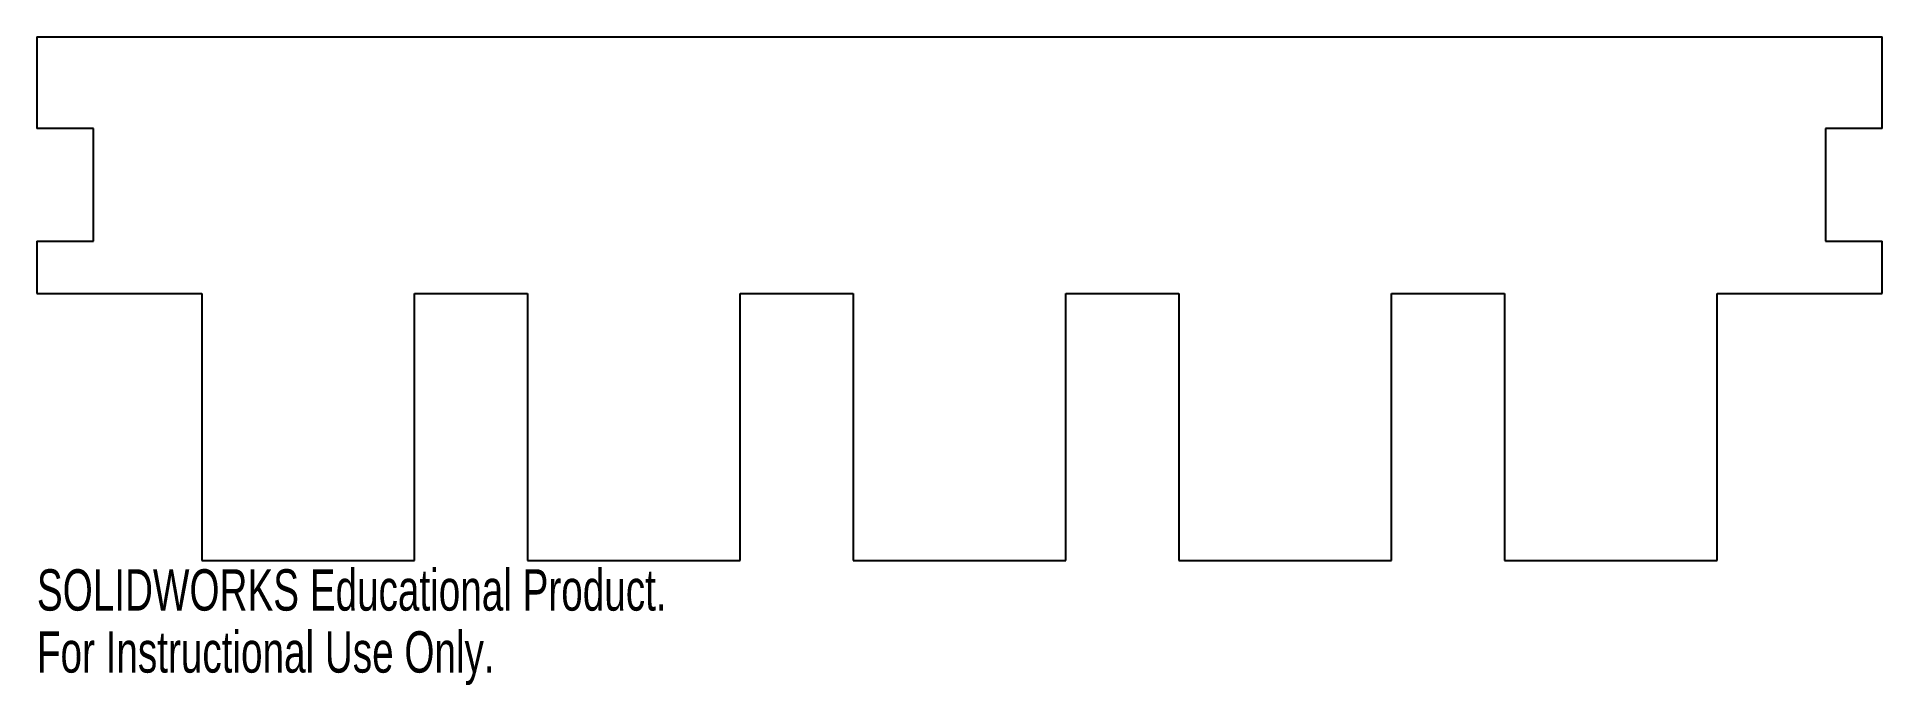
# Model space of a CAD drawing. Header units: inches. Extents: x -4.25 to 4.25, y -2.93 to 0.06.
import ezdxf

# ---------------------------------------------------------------- set-up
doc = ezdxf.new("R2010")
doc.units = ezdxf.units.IN
doc.header["$MEASUREMENT"] = 0
doc.styles.add('SLDTEXTSTYLE0', font='TXT', dxfattribs={"width": 0.7})

msp = doc.modelspace()

# ---------------------------------------------------------------- linework, layer by layer
at = {"color": 7, "linetype": 'Continuous', "lineweight": 25}
for p, q in [((-4.25, 0.0561), (4.25, 0.0561)), ((-4.25, 0.0561), (-4.25, -0.365)), ((4.25, -0.365), (4.25, 0.0561)), ((-3.99, -0.365), (-4.25, -0.365)), ((-3.99, -0.885), (-3.99, -0.365)), ((3.99, -0.365), (3.99, -0.885)), ((4.25, -0.365), (3.99, -0.365)), ((-4.25, -0.885), (-3.99, -0.885)), ((-4.25, -0.885), (-4.25, -1.125)), ((3.99, -0.885), (4.25, -0.885)), ((4.25, -1.125), (4.25, -0.885)), ((-4.25, -1.125), (-3.49, -1.125)), ((-3.49, -1.125), (-3.49, -2.355)), ((-2.51, -2.355), (-2.51, -1.125)), ((-2.51, -1.125), (-1.99, -1.125)), ((-1.99, -1.125), (-1.99, -2.355)), ((-1.01, -2.355), (-1.01, -1.125)), ((-1.01, -1.125), (-0.49, -1.125)), ((-0.49, -1.125), (-0.49, -2.355)), ((0.49, -2.355), (0.49, -1.125)), ((0.49, -1.125), (1.01, -1.125)), ((1.01, -1.125), (1.01, -2.355)), ((1.99, -2.355), (1.99, -1.125)), ((1.99, -1.125), (2.51, -1.125)), ((2.51, -1.125), (2.51, -2.355)), ((3.49, -2.355), (3.49, -1.125)), ((3.49, -1.125), (4.25, -1.125)), ((-3.49, -2.355), (-2.51, -2.355)), ((-1.99, -2.355), (-1.01, -2.355)), ((-0.49, -2.355), (0.49, -2.355)), ((1.01, -2.355), (1.99, -2.355)), ((2.51, -2.355), (3.49, -2.355))]:
    msp.add_line(p, q, dxfattribs=at)

# ---------------------------------------------------------------- texts
at = {"color": 7, "linetype": 'Continuous', "char_height": 0.1903, "attachment_point": 1, "style": 'SLDTEXTSTYLE0'}
for s, insert in [('SOLIDWORKS Educational Product.', (-4.25, -2.3951)), ('For Instructional Use Only.', (-4.25, -2.6806))]:
    msp.add_mtext(s, dxfattribs=dict(at, insert=insert))

doc.saveas('drawing.dxf')
